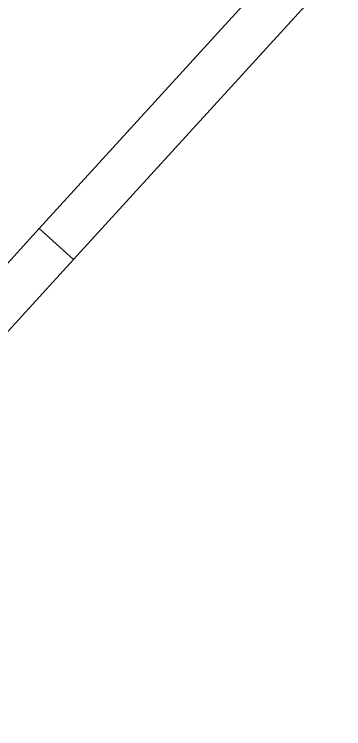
# Model space of a CAD drawing. Header units: metres. Extents: x 750 to 3116, y -341 to 1465.
# Drawn here: x 1563.026 to 1564.669, y 26.03 to 29.59 of the extents above; entities that cross this region are included whole.
import ezdxf

# ---------------------------------------------------------------- set-up
doc = ezdxf.new("R2010")
doc.units = ezdxf.units.M
doc.layers.add('Hidden line', color=251, linetype='Continuous', lineweight=5)
doc.layers.add('Wall ext', color=20, linetype='Continuous', lineweight=18)

msp = doc.modelspace()

# ---------------------------------------------------------------- linework, layer by layer
at = {"layer": 'Hidden line', "color": 252, "true_color": 0x939598}
for p, q in [((1564.4997, 29.9996), (1563.1506, 28.5231)), ((1564.6695, 29.8445), (1563.3204, 28.368))]:
    msp.add_line(p, q, dxfattribs=at)
at = {"layer": 'Wall ext', "color": 252, "true_color": 0x939598}
for p, q in [((1557.7611, 22.6245), (1563.1506, 28.5231)), ((1563.1506, 28.5231), (1563.3204, 28.368)), ((1557.9309, 22.4694), (1563.3204, 28.368))]:
    msp.add_line(p, q, dxfattribs=at)

doc.saveas('drawing.dxf')
